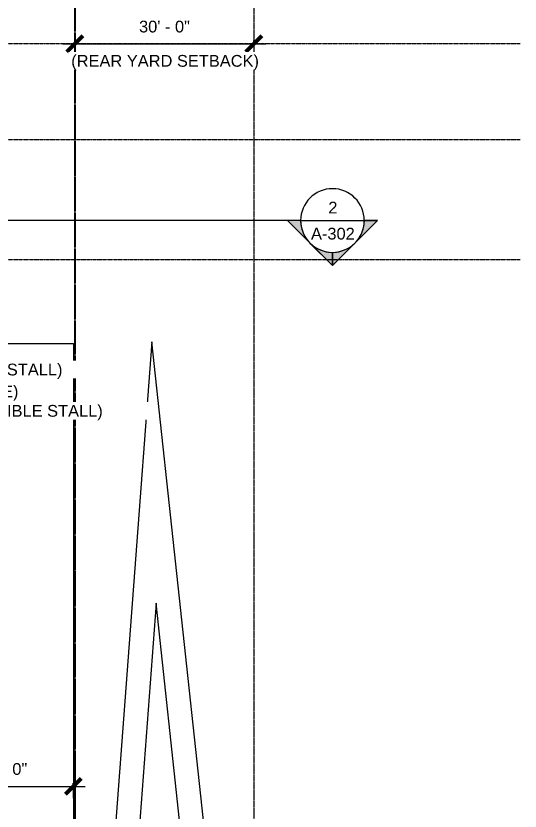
# Model space of a CAD drawing. Header units: inches. Extents: x 19712 to 27543, y -26063 to -18659.
# Drawn here: x 26529 to 27543, y -23892 to -22294 of the extents above; entities that cross this region are included whole.
import ezdxf

# ---------------------------------------------------------------- set-up
doc = ezdxf.new("R2010")
doc.units = ezdxf.units.IN
doc.header["$MEASUREMENT"] = 0
for name, pattern in [('Center 1_4_', [0.53125, 0.25, -0.09375, 0.09375, -0.09375]), ('Grid Line 1_2_', [0.875, 0.5, -0.125, 0.125, -0.125]), ('Hidden', [0.28125, 0.1875, -0.09375])]:
    doc.linetypes.add(name, pattern=pattern)
for name, color, linetype, lineweight in [('A-ANNO-DIMS', 211, 'Continuous', 9), ('A-ANNO-DIMS-256', 211, 'Continuous', 9), ('A-PROP-SBCK', 71, 'Hidden', 25), ('BMP', 80, 'Continuous', 9), ('EOP-PR', 4, 'Continuous', 9), ('G-ANNO-SYMB', 111, 'Continuous', 9), ('PROP', 3, 'Center 1_4_', 9), ('S-GRID', 1, 'Continuous', 9)]:
    doc.layers.add(name, color=color, linetype=linetype, lineweight=lineweight)
doc.styles.add('Arial', font='arial.ttf', dxfattribs={"height": 23.60479})
doc.dimstyles.new('Linear_-_3_32__Arial', dxfattribs={"dimscale": 12, "dimtxt": 24, "dimasz": 2.666667, "dimexe": 2, "dimexo": 1.333333, "dimgap": 1.333333, "dimtad": 1, "dimdec": 0, "dimzin": 1, "dimdsep": 46, "dimlunit": 4, "dimtxsty": 'Arial', "dimblk1": 'OBLIQUE', "dimblk2": 'OBLIQUE', "dimsah": 1, "dimcen": 0.09, "dimdle": 2, "dimazin": 0, "dimtfac": 1, "dimtdec": 4, "dimtix": 1, "dimtmove": 1, "dimatfit": 3, "dimfxl": 1, "dimtvp": 1, "dimtfill": 1, "dimfrac": 2, "dimtolj": 1, "dimtzin": 0, "dimarcsym": 2})
doc.dimstyles.new('Linear_-_3_32__Arial_1', dxfattribs={"dimscale": 12, "dimtxt": 24, "dimasz": 2.666667, "dimexe": 2, "dimexo": 1.333333, "dimgap": 1.333333, "dimtad": 1, "dimdec": 0, "dimzin": 1, "dimdsep": 46, "dimlunit": 4, "dimtxsty": 'Arial', "dimblk1": 'OBLIQUE', "dimblk2": 'OBLIQUE', "dimsah": 1, "dimcen": 0.09, "dimdle": 2, "dimazin": 0, "dimtfac": 1, "dimtdec": 4, "dimtix": 1, "dimtmove": 0, "dimatfit": 3, "dimfxl": 1, "dimtvp": 1, "dimtfill": 1, "dimfrac": 2, "dimtolj": 1, "dimtzin": 0, "dimarcsym": 2})

# ---------------------------------------------------------------- blocks, each defined once
blk = doc.blocks.new('Section - Section Head - Filled-1526-Site Plan - Phase 1')
at = {"layer": 'G-ANNO-SYMB'}
h = blk.add_hatch(color=256, dxfattribs=at)
edge = h.paths.add_edge_path(flags=0)
edge.add_line((-0.4268, 0.1768), (-0.25, 0.3536))
edge.add_line((-0.25, 0.3536), (-0.25, 0.25))
edge.add_arc((-0.25, 0), 0.25, 90, 135)
h = blk.add_hatch(color=256, dxfattribs=at)
edge = h.paths.add_edge_path(flags=0)
edge.add_arc((-0.25, 0), 0.25, 45, 90)
edge.add_line((-0.25, 0.25), (-0.25, 0.3536))
edge.add_line((-0.25, 0.3536), (-0.0732, 0.1768))
h = blk.add_hatch(color=256, dxfattribs=at)
edge = h.paths.add_edge_path(flags=0)
edge.add_arc((-0.25, 0), 0.2503, 137.9216, 180)
edge.add_line((-0.5003, 0), (-0.6036, 0))
edge.add_line((-0.6036, 0), (-0.4358, 0.1678))
h = blk.add_hatch(color=256, dxfattribs=at)
edge = h.paths.add_edge_path(flags=0)
edge.add_line((-0.0642, 0.1678), (0.1036, 0))
edge.add_line((0.1036, 0), (0.0003, 0))
edge.add_arc((-0.25, 0), 0.2503, 0, 42.0784)
for p, q in [((-0.25, 0.3536), (-0.6036, 0)), ((-0.25, 0.3536), (-0.4268, 0.1768)), ((-0.25, 0.3536), (0.1036, 0)), ((-0.25, 0.25), (-0.25, 0.3536)), ((-0.0732, 0.1768), (-0.25, 0.3536)), ((-0.25, 0.3536), (-0.25, 0.25)), ((-0.4358, 0.1678), (-0.6036, 0)), ((0.1036, 0), (-0.0642, 0.1678)), ((-0.6036, 0), (-0.5003, 0)), ((0.0003, 0), (0.1036, 0)), ((-0.5, 0), (-0.6036, 0)), ((0, 0), (0.1036, 0))]:
    blk.add_line(p, q, dxfattribs=at)
for radius, start, end in [(0.25, 360, 180), (0.25, 90, 135), (0.25, 45, 90), (0.2503, 137.9216, 180), (0.2503, 0, 42.0784), (0.25, 180, 360)]:
    blk.add_arc((-0.25, 0), radius, start, end, dxfattribs=at)
blk = doc.blocks.new('DIMBLOCK4-Site Plan - Phase 1')
at = {"layer": 'A-ANNO-DIMS-256', "transparency": 16777216}
for p, q in [((25870.5, -23224.1), (25870.5, -23160.6)), ((25990.5, -23224.1), (25990.5, -23160.6)), ((25846.5, -23184.6), (25990.5, -23184.6)), ((25870.5, -23184.6), (25870.5, -23224.1)), ((25990.5, -23184.6), (25990.5, -23224.1))]:
    blk.add_line(p, q, dxfattribs=at)
at = {"layer": 'A-ANNO-DIMS-256', "lineweight": 50, "transparency": 16777216}
for p, q in [((25870.5, -23184.6), (25886.5, -23168.6)), ((25990.5, -23184.6), (26006.5, -23168.6)), ((25870.5, -23184.6), (25854.5, -23200.6)), ((25990.5, -23184.6), (25974.5, -23200.6))]:
    blk.add_line(p, q, dxfattribs=at)
at = {"layer": 'A-ANNO-DIMS-256', "transparency": 16777216}
blk.add_ellipse((26172.2, -23184.6), major_axis=(241.6, 0), ratio=0.744053, start_param=1.570796, end_param=3.141593, dxfattribs=at)
at = {"layer": 'A-ANNO-DIMS-256', "color": 0, "transparency": 16777216, "insert": (26172.2, -22992.7), "char_height": 23.605, "width": 537.009, "attachment_point": 1, "line_spacing_factor": 0.938532, "style": 'Arial', "bg_fill": 3, "box_fill_scale": 1.25, "bg_fill_color": 0, "bg_fill_transparency": 0}
blk.add_mtext('10\' - 0" (ACCESSIBLE STALL)', dxfattribs=at)
blk = doc.blocks.new('_Oblique')
at = {"color": 0, "linetype": 'ByBlock', "lineweight": -2}
blk.add_line((-0.5, -0.5), (0.5, 0.5), dxfattribs=at)
blk = doc.blocks.new('DIMBLOCK5-Site Plan - Phase 1')
at = {"layer": 'A-ANNO-DIMS-256', "transparency": 16777216}
for p, q in [((25990.5, -23224.1), (25990.5, -23160.6)), ((26050.5, -23224.1), (26050.5, -23160.6)), ((25990.5, -23184.6), (26050.5, -23184.6)), ((25990.5, -23184.6), (25990.5, -23224.1)), ((26050.5, -23184.6), (26050.5, -23224.1))]:
    blk.add_line(p, q, dxfattribs=at)
at = {"layer": 'A-ANNO-DIMS-256', "lineweight": 50, "transparency": 16777216}
for p, q in [((25990.5, -23184.6), (26006.5, -23168.6)), ((26050.5, -23184.6), (26066.5, -23168.6)), ((25990.5, -23184.6), (25974.5, -23200.6)), ((26050.5, -23184.6), (26034.5, -23200.6))]:
    blk.add_line(p, q, dxfattribs=at)
at = {"layer": 'A-ANNO-DIMS-256', "transparency": 16777216}
blk.add_ellipse((26180.8, -23184.6), major_axis=(160.3, 0), ratio=0.846988, start_param=1.570796, end_param=3.141593, dxfattribs=at)
at = {"layer": 'A-ANNO-DIMS-256', "color": 0, "transparency": 16777216, "insert": (26180.8, -23036.7), "char_height": 23.605, "width": 421.809, "attachment_point": 1, "line_spacing_factor": 0.938532, "style": 'Arial', "bg_fill": 3, "box_fill_scale": 1.25, "bg_fill_color": 0, "bg_fill_transparency": 0}
blk.add_mtext('5\' - 0" (ACCESS AISLE)', dxfattribs=at)
blk = doc.blocks.new('DIMBLOCK6-Site Plan - Phase 1')
at = {"layer": 'A-ANNO-DIMS-256', "transparency": 16777216}
for p, q in [((26050.5, -23224.1), (26050.5, -23160.6)), ((26182.5, -23260.1), (26182.5, -23160.6)), ((26050.5, -23184.6), (26206.5, -23184.6)), ((26050.5, -23184.6), (26050.5, -23224.1)), ((26182.5, -23184.6), (26182.5, -23260.1))]:
    blk.add_line(p, q, dxfattribs=at)
at = {"layer": 'A-ANNO-DIMS-256', "lineweight": 50, "transparency": 16777216}
for p, q in [((26050.5, -23184.6), (26066.5, -23168.6)), ((26182.5, -23184.6), (26198.5, -23168.6)), ((26050.5, -23184.6), (26034.5, -23200.6)), ((26182.5, -23184.6), (26166.5, -23200.6))]:
    blk.add_line(p, q, dxfattribs=at)
at = {"layer": 'A-ANNO-DIMS-256', "transparency": 16777216}
blk.add_ellipse((26176.2, -23184.6), major_axis=(0, 96.8), ratio=0.617041, start_param=0, end_param=1.570796, dxfattribs=at)
at = {"layer": 'A-ANNO-DIMS-256', "color": 0, "transparency": 16777216, "insert": (26176.2, -23075.7), "char_height": 23.605, "width": 628.726, "attachment_point": 1, "line_spacing_factor": 0.938532, "style": 'Arial', "bg_fill": 3, "box_fill_scale": 1.25, "bg_fill_color": 0, "bg_fill_transparency": 0}
blk.add_mtext('11\' - 0" (VAN ACCESSIBLE STALL)', dxfattribs=at)
blk = doc.blocks.new('DIMBLOCK23-Site Plan - Phase 1')
at = {"layer": 'A-ANNO-DIMS-256', "transparency": 16777216}
for p, q in [((26356.5, -23568.1), (26356.5, -23866.2)), ((26356.5, -23842.2), (26356.5, -23568.1)), ((26356.5, -23842.2), (26668.5, -23842.2)), ((26644.5, -23835.5), (26644.5, -23866.2)), ((26644.5, -23842.2), (26644.5, -23835.5))]:
    blk.add_line(p, q, dxfattribs=at)
at = {"layer": 'A-ANNO-DIMS-256', "lineweight": 50, "transparency": 16777216}
for p, q in [((26356.5, -23842.2), (26372.5, -23826.2)), ((26644.5, -23842.2), (26660.5, -23826.2)), ((26356.5, -23842.2), (26340.5, -23858.2)), ((26644.5, -23842.2), (26628.5, -23858.2))]:
    blk.add_line(p, q, dxfattribs=at)
at = {"layer": 'A-ANNO-DIMS-256', "color": 0, "transparency": 16777216, "insert": (26449.6, -23795.5), "char_height": 23.6, "width": 122.289, "attachment_point": 1, "line_spacing_factor": 0.938532, "style": 'Arial', "bg_fill": 3, "box_fill_scale": 1.25, "bg_fill_color": 0, "bg_fill_transparency": 0}
blk.add_mtext('24\' - 0"', dxfattribs=at)
blk = doc.blocks.new('DIMBLOCK87-Site Plan - Phase 1')
at = {"layer": 'A-ANNO-DIMS-256', "lineweight": 50, "transparency": 16777216}
for p, q in [((26647.5, -22350), (26663.5, -22334)), ((27007.5, -22350), (27023.5, -22334)), ((26647.5, -22350), (26631.5, -22366)), ((27007.5, -22350), (26991.5, -22366))]:
    blk.add_line(p, q, dxfattribs=at)
at = {"layer": 'A-ANNO-DIMS-256', "transparency": 16777216}
for p, q in [((26623.5, -22350), (27031.5, -22350)), ((26647.5, -22343.4), (26647.5, -22374)), ((26647.5, -22350), (26647.5, -22343.4)), ((27007.5, -22343.4), (27007.5, -22374)), ((27007.5, -22350), (27007.5, -22343.4))]:
    blk.add_line(p, q, dxfattribs=at)
at = {"layer": 'A-ANNO-DIMS-256', "color": 0, "transparency": 16777216, "insert": (26776.6, -22303.4), "char_height": 23.6, "width": 122.289, "attachment_point": 1, "line_spacing_factor": 0.938532, "style": 'Arial', "bg_fill": 3, "box_fill_scale": 1.25, "bg_fill_color": 0, "bg_fill_transparency": 0}
blk.add_mtext('30\' - 0"', dxfattribs=at)
at = {"layer": 'A-ANNO-DIMS-256', "color": 0, "transparency": 16777216, "insert": (26640.3, -22372.3), "char_height": 23.605, "width": 449.28, "attachment_point": 1, "line_spacing_factor": 0.938532, "style": 'Arial', "bg_fill": 3, "box_fill_scale": 1.25, "bg_fill_color": 0, "bg_fill_transparency": 0}
blk.add_mtext('(REAR YARD SETBACK)', dxfattribs=at)

msp = doc.modelspace()

# ---------------------------------------------------------------- linework, layer by layer
at = {"layer": 'A-PROP-SBCK'}
msp.add_line((26647.515225, -19438.180554), (26647.515225, -25801.376223), dxfattribs=at)
at = {"layer": 'BMP'}
for p, q in [((26802.321836, -22948.607676), (26686.909799, -24484.120032)), ((26970.775085, -24504.371251), (26802.321836, -22948.607676)), ((26810.951921, -23474.210466), (26734.435419, -24492.23282)), ((26922.806758, -24507.254842), (26810.951921, -23474.210466))]:
    msp.add_line(p, q, dxfattribs=at)
at = {"layer": 'EOP-PR'}
for p, q in [((26285.490625, -22952.067479), (26644.515225, -22952.067479)), ((26644.515225, -22952.067479), (26644.515225, -24380.067479))]:
    msp.add_line(p, q, dxfattribs=at)
at = {"layer": 'G-ANNO-SYMB'}
for q in [(20024.233411, -22705.014947), (27229.502746, -22705.014947)]:
    msp.add_line((27101.502746, -22705.014947), q, dxfattribs=at)
at = {"layer": 'PROP'}
msp.add_line((27007.515225, -19198.180554), (27007.515225, -25943.102221), dxfattribs=at)
at = {"layer": 'S-GRID', "linetype": 'Grid Line 1_2_'}
for p, q in [((27542.721343, -22350.05281), (19848.989376, -22350.05281)), ((27542.721343, -22543.05281), (19848.989376, -22543.05281)), ((27542.721343, -22784.30281), (19848.989376, -22784.30281))]:
    msp.add_line(p, q, dxfattribs=at)

# ---------------------------------------------------------------- block references
at = {"layer": 'G-ANNO-SYMB', "xscale": 255.9999999999999, "yscale": 255.9999999999999, "zscale": 255.9999999999999, "rotation": 180}
msp.add_blockref('Section - Section Head - Filled-1526-Site Plan - Phase 1', (27101.502746, -22705.014947), dxfattribs=at)

# ---------------------------------------------------------------- texts
at = {"layer": 'G-ANNO-SYMB', "attachment_point": 2, "line_spacing_factor": 0.938532, "style": 'Arial'}
for s, insert, char_height, width in [('2', (27166.322399, -22667.230615), 23.60479, 21.888), ('A-302', (27166.322399, -22719.593933), 23.6047904, 104.832)]:
    msp.add_mtext(s, dxfattribs=dict(at, insert=insert, char_height=char_height, width=width))

# ---------------------------------------------------------------- next in the draw order: dimensions: what is measured, and where the dimension line sits
at = {"layer": 'A-ANNO-DIMS'}
dim = msp.add_linear_dim(base=(27007.515225, -22350.003017), p1=(26647.515225, -22327.3756), p2=(27007.515225, -22327.3756), text='<>\\X(REAR YARD SETBACK)', dimstyle='Linear_-_3_32__Arial_1', override={"dimpost": '<>', "dimfxl": 360}, dxfattribs=at)
dim.commit()
dim.dimension.update_dxf_attribs({"geometry": 'DIMBLOCK87-Site Plan - Phase 1', "text_midpoint": (26827.515225, -22350.003017)})
dim = msp.add_linear_dim(base=(25990.515225, -23184.647581), p1=(25870.515225, -23240.067479), p2=(25990.515225, -23240.067479), dimstyle='Linear_-_3_32__Arial', override={"dimpost": '<>(ACCESSIBLE STALL)', "dimfxl": 120}, dxfattribs=at)
dim.commit()
dim.dimension.update_dxf_attribs({"geometry": 'DIMBLOCK4-Site Plan - Phase 1', "text_midpoint": (26440.666793, -23008.427321), "dimtype": 160})
dim = msp.add_linear_dim(base=(26644.515225, -23842.161355), p1=(26356.515225, -23552.067479), p2=(26644.515225, -23819.533938), dimstyle='Linear_-_3_32__Arial_1', override={"dimpost": '<>', "dimfxl": 393.042372}, dxfattribs=at)
dim.commit()
dim.dimension.update_dxf_attribs({"geometry": 'DIMBLOCK23-Site Plan - Phase 1', "text_midpoint": (26500.515225, -23814.109386)})

# ---------------------------------------------------------------- next in the draw order: dimensions: what is measured, and where the dimension line sits
dim = msp.add_linear_dim(base=(26050.515225, -23184.647581), p1=(25990.515225, -23240.067479), p2=(26050.515225, -23240.067479), dimstyle='Linear_-_3_32__Arial', override={"dimpost": '<>(ACCESS AISLE)', "dimfxl": 60}, dxfattribs=at)
dim.commit()
dim.dimension.update_dxf_attribs({"geometry": 'DIMBLOCK5-Site Plan - Phase 1', "text_midpoint": (26391.680925, -23052.486292), "dimtype": 160})

# ---------------------------------------------------------------- next in the draw order: dimensions: what is measured, and where the dimension line sits
dim = msp.add_linear_dim(base=(26182.515225, -23184.647581), p1=(26050.515225, -23240.067479), p2=(26182.515225, -23276.067479), dimstyle='Linear_-_3_32__Arial', override={"dimpost": '<>(VAN ACCESSIBLE STALL)', "dimfxl": 136.821051}, dxfattribs=at)
dim.commit()
dim.dimension.update_dxf_attribs({"geometry": 'DIMBLOCK6-Site Plan - Phase 1', "text_midpoint": (26490.583534, -23091.464875), "dimtype": 160})

doc.saveas('drawing.dxf')
